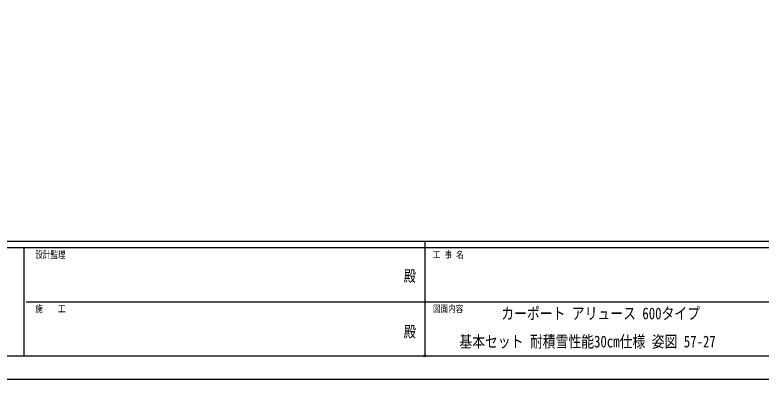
# Model space of a CAD drawing. Units: millimetres, scale not verified. Extents: x -10512 to 10512, y -7425 to 7425.
# Drawn here: x -3335 to 2714, y -7425 to -4478 of the extents above; entities that cross this region are included whole.
import ezdxf
from ezdxf.enums import TextEntityAlignment as Align

# ---------------------------------------------------------------- set-up
doc = ezdxf.new("R2010")
doc.units = ezdxf.units.MM
doc.header["$LTSCALE"] = 30
doc.header["$PDMODE"] = 32
doc.header["$PDSIZE"] = 15
doc.layers.add('0-2_USER1', color=3, linetype='Continuous')
doc.layers.add('0-7_YKK_ZWAK', color=7, linetype='Continuous')
doc.styles.add('ＭＳ ゴシック', font='')
doc.styles.get('ＭＳ ゴシック').set_extended_font_data('MS Gothic')

msp = doc.modelspace()

# ---------------------------------------------------------------- linework, layer by layer
at = {"layer": '0-7_YKK_ZWAK'}
for p, q in [((9737.55, -6312.5), (-9762.45, -6312.5)), ((-12.45, -6312.5), (-12.45, -7237.5)), ((-3262.45, -6362.5), (-9762.45, -6362.5)), ((-3262.45, -6362.5), (-3262.45, -7237.5)), ((-12.45, -6362.5), (-3262.45, -6362.5)), ((3237.55, -6362.5), (-12.45, -6362.5)), ((-3243.7, -6800), (-12.45, -6800)), ((-12.45, -6800), (3237.55, -6800)), ((-9762.45, -7237.5), (-3262.45, -7237.5)), ((-3262.45, -7237.5), (-12.45, -7237.5)), ((-12.45, -7237.5), (3237.55, -7237.5))]:
    msp.add_line(p, q, dxfattribs=at)
msp.add_lwpolyline([(-10512.5, -7425), (10512.5, -7425), (10512.5, 7425), (-10512.5, 7425)], close=True, dxfattribs=at)
msp.add_point((-12.45, -7237.5), dxfattribs=at)

# ---------------------------------------------------------------- texts
at = {"layer": '0-2_USER1', "style": 'ＭＳ ゴシック', "width": 0.8}
for s, p in [('カーポート アリュース 600タイプ', (607.22, -6970)), ('基本セット 耐積雪性能30㎝仕様 姿図 57-27', (267.48, -7197.5))]:
    msp.add_text(s, height=95.31, dxfattribs=at).set_placement(p, align=Align.BOTTOM_LEFT)
at = {"layer": '0-7_YKK_ZWAK', "style": 'ＭＳ ゴシック', "width": 0.8}
for s, height, p in [('設計監理', 54.99, (-3170.78, -6462.5)), ('工 事 名', 54.99, (53.17, -6462.5)), ('殿', 91.64, (-184.17, -6664.58)), ('施\u3000\u3000工', 54.99, (-3170.78, -6900)), ('図面内容', 54.99, (53.17, -6900)), ('殿', 91.64, (-184.17, -7114.58))]:
    msp.add_text(s, height=height, dxfattribs=at).set_placement(p, align=Align.BOTTOM_LEFT)

doc.saveas('drawing.dxf')
